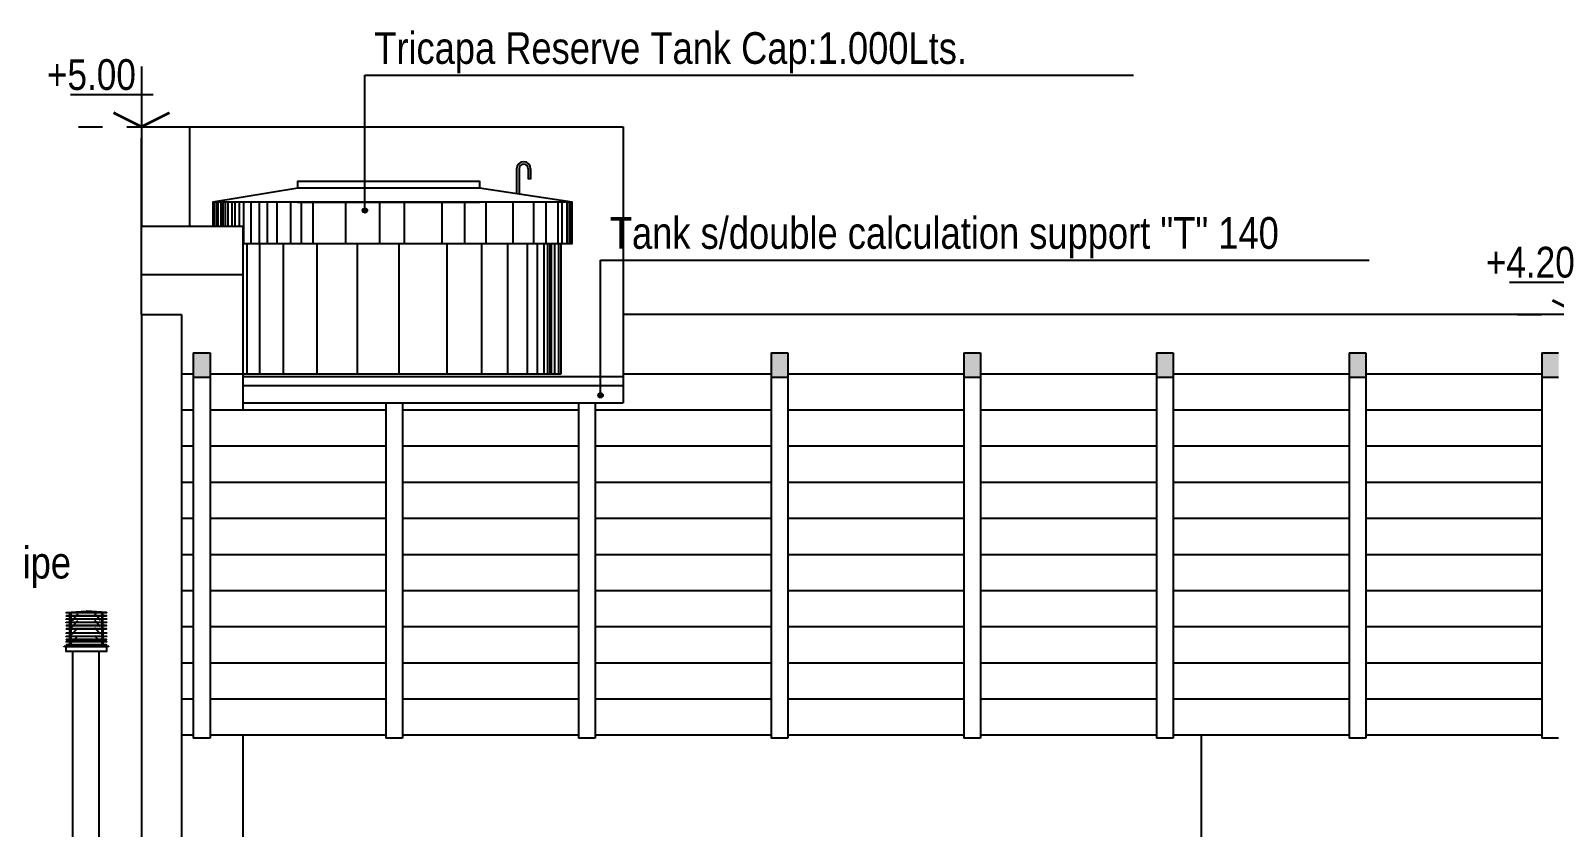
# Model space of a CAD drawing. Header units: millimetres. Extents: x 221 to 543, y -43 to 148.
# Drawn here: x 279.83 to 286.16, y 43.52 to 46.83 of the extents above; entities that cross this region are included whole.
import ezdxf

# ---------------------------------------------------------------- set-up
doc = ezdxf.new("R2010")
doc.units = ezdxf.units.MM
doc.linetypes.add('HIDDEN2', pattern=[4.7625, 3.175, -1.5875])
for name, color, linetype in [('10-M-A-100', 3, 'Continuous'), ('10-NIVELES EN CORTE', 7, 'Continuous'), ('CALLESNOMBRE', 7, 'Continuous'), ('FINAS', 1, 'Continuous')]:
    doc.layers.add(name, color=color, linetype=linetype)
doc.styles.add('NARROW', font='ARIALN.TTF')

# ---------------------------------------------------------------- blocks, each defined once
blk = doc.blocks.new('NIVEL-CORTE')
at = {"color": 8}
for p, q in [((0, 0.3332), (0, -0.0499)), ((-0.0639, 0.1759), (0.3926, 0.1759))]:
    blk.add_line(p, q, dxfattribs=at)
at = {"layer": '10-M-A-100', "color": 8, "linetype": 'HIDDEN2', "ltscale": 0.03}
blk.add_line((0.3491, 0), (-0.0639, 0), dxfattribs=at)
at = {"layer": '10-NIVELES EN CORTE', "const_width": 0.015}
for points in [[(0, 0), (-0.1552, 0.0778)], [(0, 0), (0.1552, 0.0778)]]:
    blk.add_lwpolyline(points, dxfattribs=at)
at = {"layer": '10-NIVELES EN CORTE', "style": 'NARROW'}
blk.add_attdef('NIVEL', (0.0552, 0.2039), '', height=0.17, dxfattribs=at)

msp = doc.modelspace()

# ---------------------------------------------------------------- hatches: boundary and pattern name
h = msp.add_hatch(color=256)
h.paths.add_polyline_path([(281.226, 46.08), (281.2172, 46.0835), (281.2172, 46.0741, 0.306117)])
h.paths.add_polyline_path([(281.2172, 46.093), (281.2172, 46.0835), (281.226, 46.08, 0.095932), (281.2267, 46.0835, 0.414214)])
h.paths.add_polyline_path([(281.2172, 46.093, 0.414214), (281.2077, 46.0835, 0.414214), (281.2172, 46.0741), (281.2172, 46.0835)])
h = msp.add_hatch(color=256)
h.paths.add_polyline_path([(280.5738, 45.4918), (280.5038, 45.4918), (280.5038, 45.3918), (280.5738, 45.3918)])
h.paths.add_polyline_path([(282.9738, 45.4918), (282.9038, 45.4918), (282.9038, 45.3918), (282.9738, 45.3918)])
h.paths.add_polyline_path([(283.7738, 45.4918), (283.7038, 45.4918), (283.7038, 45.3918), (283.7738, 45.3918)])
h.paths.add_polyline_path([(284.5738, 45.4918), (284.5038, 45.4918), (284.5038, 45.3918), (284.5738, 45.3918)])
h.paths.add_polyline_path([(285.3738, 45.4918), (285.3038, 45.4918), (285.3038, 45.3918), (285.3738, 45.3918)])
h.paths.add_polyline_path([(286.1738, 45.4918), (286.1038, 45.4918), (286.1038, 45.3918), (286.1738, 45.3918)])
h.paths.add_polyline_path([(286.9738, 45.4918), (286.9038, 45.4918), (286.9038, 45.3918), (286.9738, 45.3918)])
h.paths.add_polyline_path([(287.7738, 45.4918), (287.7038, 45.4918), (287.7038, 45.3918), (287.7738, 45.3918)])
h.paths.add_polyline_path([(288.5738, 45.4918), (288.5038, 45.4918), (288.5038, 45.3918), (288.5738, 45.3918)])
h.paths.add_polyline_path([(289.3738, 45.4918), (289.3038, 45.4918), (289.3038, 45.3918), (289.3738, 45.3918)])
h.paths.add_polyline_path([(290.1738, 45.4918), (290.1038, 45.4918), (290.1038, 45.3918), (290.1738, 45.3918)])
h = msp.add_hatch(color=256)
h.paths.add_polyline_path([(282.2044, 45.3121), (282.1956, 45.3156), (282.1956, 45.3061, 0.306117)])
h.paths.add_polyline_path([(282.1956, 45.3251), (282.1956, 45.3156), (282.2044, 45.3121, 0.095932), (282.2051, 45.3156, 0.414214)])
h.paths.add_polyline_path([(282.1956, 45.3251, 0.414214), (282.1861, 45.3156, 0.414214), (282.1956, 45.3061), (282.1956, 45.3156)])

# ---------------------------------------------------------------- linework, layer by layer
for p, q in [((281.2172, 46.0835), (281.2172, 46.6452)), ((281.2172, 46.6452), (284.409, 46.6452)), ((280.2896, 46.431), (280.4896, 46.431)), ((280.2896, 46.431), (280.2896, 46.0167)), ((280.4896, 46.0167), (280.4896, 46.431)), ((282.1956, 45.3156), (282.1956, 45.8773)), ((282.1956, 45.8773), (285.3874, 45.8773)), ((280.5038, 45.4918), (280.5038, 43.8918)), ((280.5038, 45.4918), (280.5038, 43.8918)), ((280.5038, 45.4918), (280.5738, 45.4918)), ((280.5738, 45.4918), (280.5738, 43.8918)), ((280.5738, 45.4918), (280.5738, 43.8918)), ((282.9038, 45.4918), (282.9038, 43.8918)), ((282.9038, 45.4918), (282.9738, 45.4918)), ((282.9738, 45.4918), (282.9738, 43.8918)), ((283.7038, 45.4918), (283.7038, 43.8918)), ((283.7038, 45.4918), (283.7738, 45.4918)), ((283.7738, 45.4918), (283.7738, 43.8918)), ((284.5038, 45.4918), (284.5038, 43.8918)), ((284.5038, 45.4918), (284.5738, 45.4918)), ((284.5738, 45.4918), (284.5738, 43.8918)), ((285.3038, 45.4918), (285.3038, 43.8918)), ((285.3038, 45.4918), (285.3738, 45.4918)), ((285.3738, 45.4918), (285.3738, 43.8918)), ((286.1038, 45.4918), (286.1038, 43.8918)), ((286.1038, 45.4918), (286.1738, 45.4918)), ((280.5038, 45.3918), (280.5738, 45.3918)), ((280.7095, 45.3934), (282.2896, 45.3934)), ((282.9038, 45.3918), (282.9738, 45.3918)), ((283.7038, 45.3918), (283.7738, 45.3918)), ((284.5038, 45.3918), (284.5738, 45.3918)), ((285.3038, 45.3918), (285.3738, 45.3918)), ((286.1038, 45.3918), (286.1738, 45.3918)), ((280.7095, 45.3573), (282.2896, 45.3573)), ((280.7095, 45.2851), (282.2896, 45.2851)), ((281.3038, 45.2851), (281.3038, 43.8918)), ((281.3738, 45.2851), (281.3738, 43.8918)), ((282.1038, 45.2851), (282.1038, 43.8918)), ((282.1738, 45.2851), (282.1738, 43.8918)), ((280.5738, 43.8918), (280.5038, 43.8918)), ((281.3738, 43.8918), (281.3038, 43.8918)), ((282.1738, 43.8918), (282.1038, 43.8918)), ((282.9738, 43.8918), (282.9038, 43.8918)), ((283.7738, 43.8918), (283.7038, 43.8918)), ((284.5738, 43.8918), (284.5038, 43.8918)), ((285.3738, 43.8918), (285.3038, 43.8918)), ((286.1738, 43.8918), (286.1038, 43.8918))]:
    msp.add_line(p, q)
at = {"color": 252}
for p, q in [((280.4896, 46.431), (282.2896, 46.431)), ((282.2896, 46.431), (282.2896, 45.2851)), ((280.5898, 46.1201), (280.5898, 46.0167)), ((280.5995, 46.1201), (280.5995, 46.0167)), ((280.6068, 46.1201), (280.6068, 46.0167)), ((280.6189, 46.1201), (280.6189, 46.0167)), ((280.6274, 46.1201), (280.6274, 46.0167)), ((280.6371, 46.1201), (280.6371, 46.0167)), ((280.648, 46.1201), (280.648, 46.0167)), ((280.665, 46.1201), (280.665, 46.0167)), ((280.6772, 46.1201), (280.6772, 46.0167)), ((280.6942, 46.1201), (280.6942, 46.0167)), ((280.7124, 46.1201), (280.7124, 45.9465)), ((280.7439, 46.1201), (280.7439, 45.9465)), ((280.7779, 46.1201), (280.7779, 45.9465)), ((280.8107, 46.1201), (280.8107, 45.9465)), ((280.8519, 46.1201), (280.8519, 45.9465)), ((280.9077, 46.1201), (280.9077, 45.9465)), ((280.9526, 46.1201), (280.9526, 45.9465)), ((281.0012, 46.1201), (281.0012, 45.9465)), ((281.1371, 46.1201), (281.1371, 45.9465)), ((281.2771, 46.1201), (281.2771, 45.9465)), ((281.3803, 46.1201), (281.3803, 45.9465)), ((281.5368, 46.1201), (281.5368, 45.9465)), ((281.6302, 46.1201), (281.6302, 45.9465)), ((281.7188, 46.1201), (281.7188, 45.9465)), ((281.8307, 46.1201), (281.8307, 45.9465)), ((281.9168, 46.1201), (281.9168, 45.9465)), ((281.9678, 46.1201), (281.9678, 45.9465)), ((282.0176, 46.1201), (282.0176, 45.9465)), ((282.0346, 46.1201), (282.0346, 45.9465)), ((282.0552, 46.1201), (282.0552, 45.9465)), ((282.0649, 46.1201), (282.0649, 45.9465)), ((282.0734, 46.1188), (282.0734, 45.9465)), ((280.7265, 45.9465), (280.7265, 45.4043)), ((280.7793, 45.9465), (280.7793, 45.4043)), ((280.8776, 45.9465), (280.8776, 45.4043)), ((281.0168, 45.9465), (281.0168, 45.4043)), ((281.1848, 45.9465), (281.1848, 45.4043)), ((281.3575, 45.9465), (281.3575, 45.4043)), ((281.5567, 45.9465), (281.5567, 45.4043)), ((281.7007, 45.9465), (281.7007, 45.4043)), ((281.8086, 45.9465), (281.8086, 45.4043)), ((281.8902, 45.9465), (281.8902, 45.4043)), ((281.9329, 45.9465), (281.9329, 45.4043)), ((281.9599, 45.9465), (281.9599, 45.4043)), ((281.9751, 45.9465), (281.9751, 45.4043)), ((281.9847, 45.9465), (281.9847, 45.4043)), ((281.991, 45.9465), (281.991, 45.4043)), ((282.0038, 45.9465), (282.0038, 45.4043)), ((282.021, 45.9465), (282.021, 45.4043)), ((280.4555, 45.4055), (280.5038, 45.4055)), ((280.5738, 45.4055), (281.3038, 45.4055)), ((282.2896, 45.4055), (282.9038, 45.4055)), ((282.9738, 45.4055), (283.7038, 45.4055)), ((283.7738, 45.4055), (284.5038, 45.4055)), ((284.5738, 45.4055), (285.3038, 45.4055)), ((285.3738, 45.4055), (286.1038, 45.4055)), ((280.4555, 45.2555), (280.5038, 45.2555)), ((280.5738, 45.2555), (281.3038, 45.2555)), ((281.3738, 45.2555), (282.1038, 45.2555)), ((282.1738, 45.2555), (282.9038, 45.2555)), ((282.9738, 45.2555), (283.7038, 45.2555)), ((283.7738, 45.2555), (284.5038, 45.2555)), ((284.5738, 45.2555), (285.3038, 45.2555)), ((285.3738, 45.2555), (286.1038, 45.2555)), ((280.4555, 45.1055), (280.5038, 45.1055)), ((280.5738, 45.1055), (281.3038, 45.1055)), ((281.3738, 45.1055), (282.1038, 45.1055)), ((282.1738, 45.1055), (282.9038, 45.1055)), ((282.9738, 45.1055), (283.7038, 45.1055)), ((283.7738, 45.1055), (284.5038, 45.1055)), ((284.5738, 45.1055), (285.3038, 45.1055)), ((285.3738, 45.1055), (286.1038, 45.1055)), ((280.4555, 44.9555), (280.5038, 44.9555)), ((280.5738, 44.9555), (281.3038, 44.9555)), ((281.3738, 44.9555), (282.1038, 44.9555)), ((282.1738, 44.9555), (282.9038, 44.9555)), ((282.9738, 44.9555), (283.7038, 44.9555)), ((283.7738, 44.9555), (284.5038, 44.9555)), ((284.5738, 44.9555), (285.3038, 44.9555)), ((285.3738, 44.9555), (286.1038, 44.9555)), ((280.4555, 44.8055), (280.5038, 44.8055)), ((280.5738, 44.8055), (281.3038, 44.8055)), ((281.3738, 44.8055), (282.1038, 44.8055)), ((282.1738, 44.8055), (282.9038, 44.8055)), ((282.9738, 44.8055), (283.7038, 44.8055)), ((283.7738, 44.8055), (284.5038, 44.8055)), ((284.5738, 44.8055), (285.3038, 44.8055)), ((285.3738, 44.8055), (286.1038, 44.8055)), ((280.4555, 44.6555), (280.5038, 44.6555)), ((280.5738, 44.6555), (281.3038, 44.6555)), ((281.3738, 44.6555), (282.1038, 44.6555)), ((282.1738, 44.6555), (282.9038, 44.6555)), ((282.9738, 44.6555), (283.7038, 44.6555)), ((283.7738, 44.6555), (284.5038, 44.6555)), ((284.5738, 44.6555), (285.3038, 44.6555)), ((285.3738, 44.6555), (286.1038, 44.6555)), ((280.4555, 44.5055), (280.5038, 44.5055)), ((280.5738, 44.5055), (281.3038, 44.5055)), ((281.3738, 44.5055), (282.1038, 44.5055)), ((282.1738, 44.5055), (282.9038, 44.5055)), ((282.9738, 44.5055), (283.7038, 44.5055)), ((283.7738, 44.5055), (284.5038, 44.5055)), ((284.5738, 44.5055), (285.3038, 44.5055)), ((285.3738, 44.5055), (286.1038, 44.5055)), ((280.4555, 44.3555), (280.5038, 44.3555)), ((280.5738, 44.3555), (281.3038, 44.3555)), ((281.3738, 44.3555), (282.1038, 44.3555)), ((282.1738, 44.3555), (282.9038, 44.3555)), ((282.9738, 44.3555), (283.7038, 44.3555)), ((283.7738, 44.3555), (284.5038, 44.3555)), ((284.5738, 44.3555), (285.3038, 44.3555)), ((285.3738, 44.3555), (286.1038, 44.3555)), ((280.4555, 44.2055), (280.5038, 44.2055)), ((280.5738, 44.2055), (281.3038, 44.2055)), ((281.3738, 44.2055), (282.1038, 44.2055)), ((282.1738, 44.2055), (282.9038, 44.2055)), ((282.9738, 44.2055), (283.7038, 44.2055)), ((283.7738, 44.2055), (284.5038, 44.2055)), ((284.5738, 44.2055), (285.3038, 44.2055)), ((285.3738, 44.2055), (286.1038, 44.2055)), ((280.4555, 44.0555), (280.5038, 44.0555)), ((280.5738, 44.0555), (281.3038, 44.0555)), ((281.3738, 44.0555), (282.1038, 44.0555)), ((282.1738, 44.0555), (282.9038, 44.0555)), ((282.9738, 44.0555), (283.7038, 44.0555)), ((283.7738, 44.0555), (284.5038, 44.0555)), ((284.5738, 44.0555), (285.3038, 44.0555)), ((285.3738, 44.0555), (286.1038, 44.0555)), ((280.4555, 43.9055), (280.5038, 43.9055)), ((280.5738, 43.9055), (281.3038, 43.9055)), ((281.3738, 43.9055), (282.1038, 43.9055)), ((282.1738, 43.9055), (282.9038, 43.9055)), ((282.9738, 43.9055), (283.7038, 43.9055)), ((283.7738, 43.9055), (284.5038, 43.9055)), ((284.5738, 43.9055), (285.3038, 43.9055)), ((285.3738, 43.9055), (286.1038, 43.9055))]:
    msp.add_line(p, q, dxfattribs=at)
at = {"color": 3}
for p, q in [((280.2896, 45.6521), (280.2896, 46.3837)), ((280.7095, 46.0167), (280.2896, 46.0167)), ((280.7095, 46.0167), (280.7095, 45.2555)), ((280.7095, 45.8167), (280.2896, 45.8167)), ((280.7095, 43.9055), (280.7095, 43.1986))]:
    msp.add_line(p, q, dxfattribs=at)
at = {"color": 4}
for p, q in [((280.2896, 45.6521), (280.2896, 43.4418)), ((280.2896, 45.6521), (280.4555, 45.6521)), ((280.4555, 45.6521), (280.4555, 43.4418))]:
    msp.add_line(p, q, dxfattribs=at)
at = {"color": 253}
msp.add_line((290.2396, 45.6521), (282.2896, 45.6521), dxfattribs=at)
at = {"color": 0}
msp.add_line((284.6896, 43.9055), (284.6896, 41.3918), dxfattribs=at)
for centre in [(281.2172, 46.0835), (282.1956, 45.3156)]:
    msp.add_circle(centre, 0.00949)
at = {"layer": 'CALLESNOMBRE', "color": 252}
for p, q in [((279.9769, 44.414, 0), (280.0593, 44.4198, 0)), ((280.1435, 44.414, 0), (280.0611, 44.4198, 0)), ((280.0042, 44.1846, 0), (280.0042, 44.2526, 0)), ((280.1126, 44.2526, 0), (280.1126, 44.2052, 0)), ((280.0042, 42.9244, 0), (280.0042, 44.1845, 0)), ((280.1126, 44.2052, 0), (280.1126, 42.9244, 0))]:
    msp.add_line(p, q, dxfattribs=at)
at = {"layer": 'CALLESNOMBRE', "color": 252, "elevation": 0}
for points in [[(279.9769, 44.414), (280.1435, 44.414), (280.1435, 44.4129), (279.9769, 44.4129)], [(279.9769, 44.4006), (280.1435, 44.4006), (280.1435, 44.3996), (279.9769, 44.3996)], [(279.9769, 44.3872), (280.1435, 44.3872), (280.1435, 44.3862), (279.9769, 44.3862)], [(279.9769, 44.3739), (280.1435, 44.3739), (280.1435, 44.3728), (279.9769, 44.3728)], [(279.9912, 44.4129), (279.996, 44.4129), (279.9964, 44.2752), (279.9916, 44.2752)], [(280.1292, 44.4129), (280.1244, 44.4129), (280.1248, 44.2752), (280.1296, 44.2752)], [(279.9769, 44.3605), (280.1435, 44.3605), (280.1435, 44.3595), (279.9769, 44.3595)], [(279.9769, 44.3468), (280.1435, 44.3468), (280.1435, 44.3457), (279.9769, 44.3457)], [(279.9769, 44.3294), (280.1435, 44.3294), (280.1435, 44.3284), (279.9769, 44.3284)], [(279.9769, 44.3161), (280.1435, 44.3161), (280.1435, 44.315), (279.9769, 44.315)], [(279.9769, 44.3023), (280.1435, 44.3023), (280.1435, 44.3013), (279.9769, 44.3013)], [(279.9685, 44.2739), (280.1519, 44.2739), (280.1519, 44.2727), (279.9685, 44.2727)], [(279.9769, 44.2936), (280.1435, 44.2936), (280.1435, 44.2926), (279.9769, 44.2926)], [(279.9769, 44.2803), (280.1435, 44.2803), (280.1435, 44.2792), (279.9769, 44.2792)], [(279.9769, 44.2727), (280.1435, 44.2727), (280.1435, 44.2526), (279.9769, 44.2526)]]:
    msp.add_lwpolyline(points, close=True, dxfattribs=at)
for points in [[(280.0018, 44.3815), (280.0244, 44.4079)], [(280.0018, 44.3543), (280.0244, 44.3807)], [(280.1186, 44.3815), (280.096, 44.4079)], [(280.1186, 44.3543), (280.096, 44.3807)], [(280.0018, 44.3236), (280.0244, 44.35)], [(280.0018, 44.2904), (280.0244, 44.3168)], [(280.1186, 44.3236), (280.096, 44.35)], [(280.1186, 44.2904), (280.096, 44.3168)]]:
    msp.add_lwpolyline(points, dxfattribs=at)
at = {"layer": 'CALLESNOMBRE', "color": 252}
msp.add_arc((280.0602, 44.4072, 0), 0.0127, 85.91162, 94.08838, dxfattribs=at)
at = {"layer": 'FINAS', "color": 0}
for p, q in [((281.8471, 46.2567), (281.8471, 46.1529)), ((281.8571, 46.2567), (281.8571, 46.1529)), ((281.9056, 46.2144), (281.8944, 46.2144)), ((281.8951, 46.2567), (281.8951, 46.2133)), ((281.9051, 46.2567), (281.9051, 46.2133)), ((280.9379, 46.1762), (280.5859, 46.1181)), ((281.6922, 46.1762), (280.9379, 46.1762)), ((282.0778, 46.1181), (281.6922, 46.1762)), ((282.0309, 45.9465), (282.0309, 45.4043)), ((282.0309, 45.4043), (280.7095, 45.4043))]:
    msp.add_line(p, q, dxfattribs=at)
for points in [[(281.6944, 46.1759), (281.6944, 46.2041), (280.9372, 46.2041), (280.9372, 46.1761)], [(280.7095, 45.9465), (282.0778, 45.9465), (282.0778, 46.1181), (280.5859, 46.1181), (280.5859, 46.0167)], [(280.9372, 46.1181), (281.6944, 46.1181)]]:
    msp.add_lwpolyline(points, dxfattribs=at)
for radius in [0.029, 0.019]:
    msp.add_arc((281.8761, 46.2567), radius, 0, 180, dxfattribs=at)

# ---------------------------------------------------------------- block references
at = {"color": 3}
ref = msp.add_blockref('NIVEL-CORTE', (280.2896, 46.431), dxfattribs=dict(at, xscale=-0.75, yscale=0.75, zscale=0.75))
ref.add_attrib('NIVEL', '+5.00', (279.8965, 46.5839), dxfattribs={"layer": '10-NIVELES EN CORTE', "height": 0.1275, "style": 'NARROW'})
ref = msp.add_blockref('NIVEL-CORTE', (286.2646, 45.6521), dxfattribs=dict(at, xscale=-0.75, yscale=0.75, zscale=0.75))
ref.add_attrib('NIVEL', '+4.20', (285.8715, 45.805), dxfattribs={"layer": '10-NIVELES EN CORTE', "height": 0.1275, "style": 'NARROW'})

# ---------------------------------------------------------------- texts
at = {"color": 0, "style": 'NARROW'}
for s, p in [('Tricapa Reserve Tank Cap:1.000Lts.', (281.2558, 46.6922)), ('Tank s/double calculation support "T" 140', (282.2342, 45.9243)), ('Thermotanque ventilation pipe', (277.9703, 44.5553))]:
    msp.add_text(s, height=0.131483, dxfattribs=at).set_placement(p)

doc.saveas('drawing.dxf')
